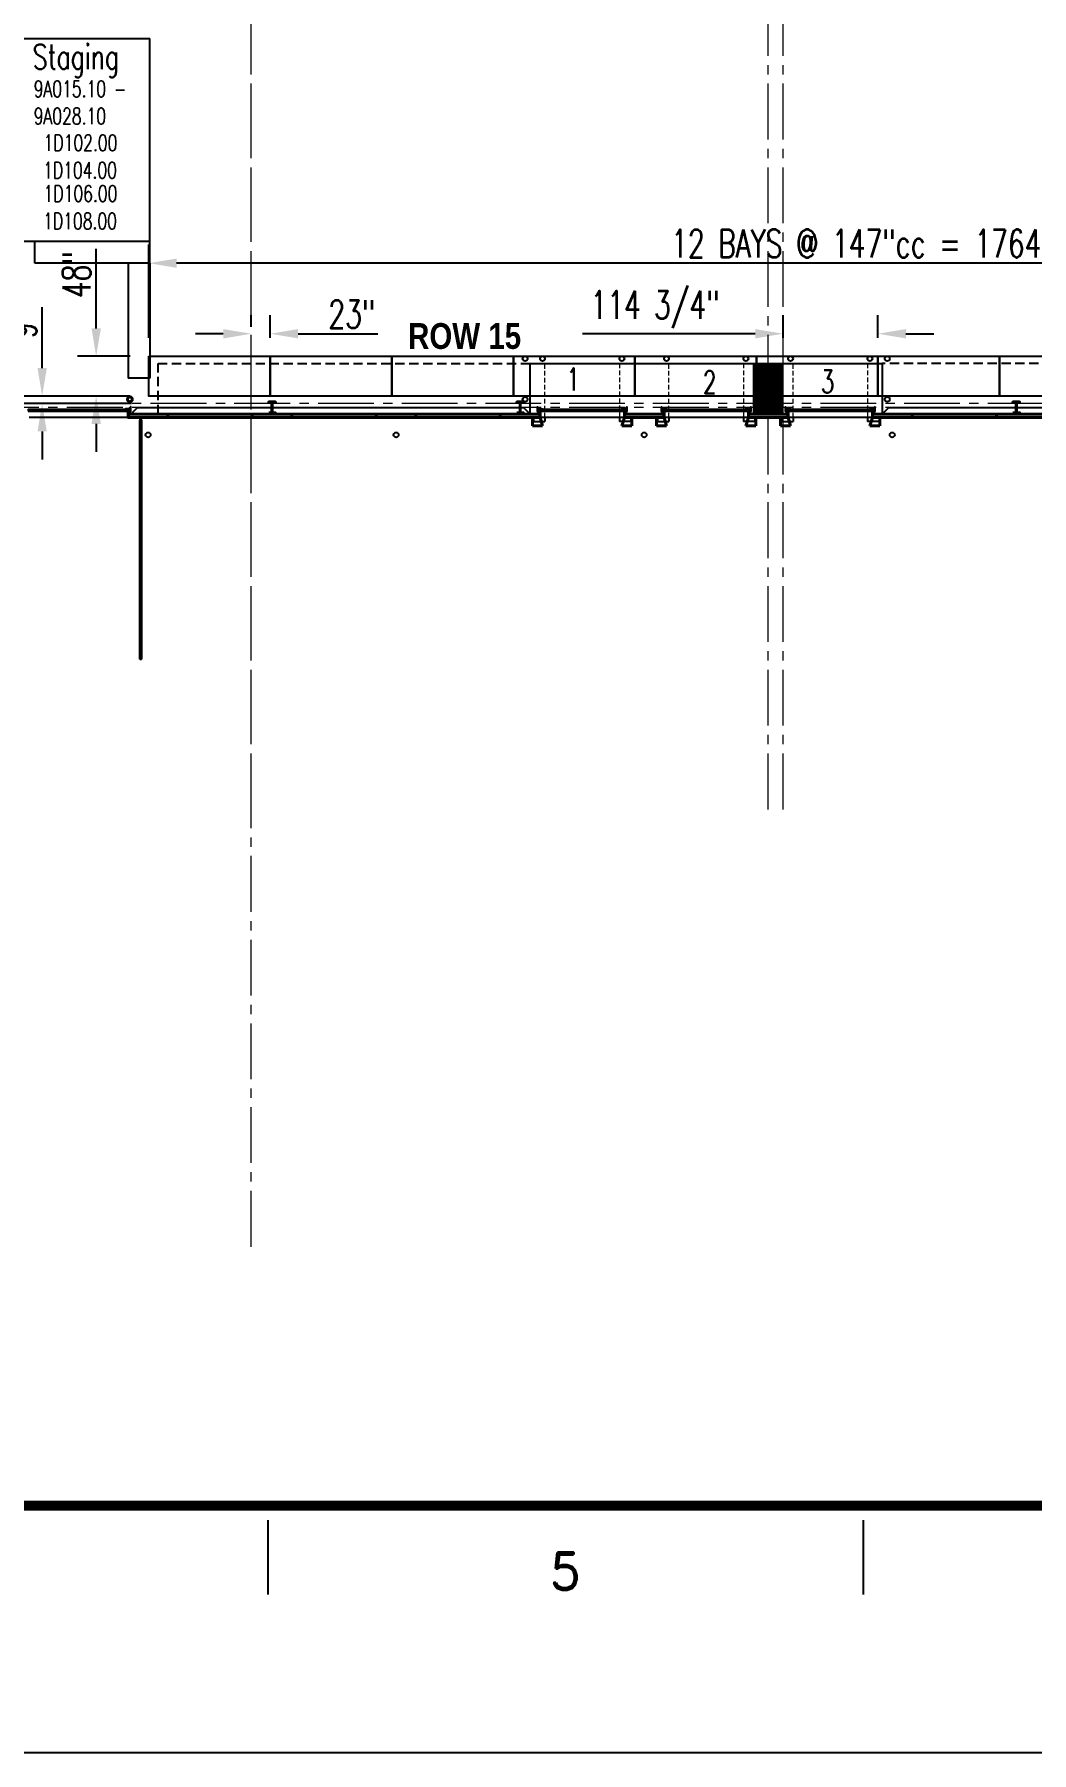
# Model space of a CAD drawing. Header units: inches. Extents: x -1028 to 37906, y -2339 to 19896.
# Drawn here: x 1683 to 2889, y -2339 to -262 of the extents above; entities that cross this region are included whole.
import ezdxf
from ezdxf.enums import TextEntityAlignment as Align

# ---------------------------------------------------------------- set-up
doc = ezdxf.new("R2010")
doc.units = ezdxf.units.IN
doc.header["$LTSCALE"] = 90
doc.header["$MEASUREMENT"] = 0
for name, pattern in [('CENTER2', [1.125, 0.75, -0.125, 0.125, -0.125]), ('HIDDEN2', [0.1875, 0.125, -0.0625]), ('X02461AFP1$0$HIDDEN4', [0.09375, 0.0625, -0.03125])]:
    doc.linetypes.add(name, pattern=pattern)
for name, color, linetype in [('BORD', 96, 'Continuous'), ('EXTRA', 35, 'Continuous'), ('FDIM', 2, 'Continuous'), ('RACKING', 5, 'Continuous'), ('TEXTL', 2, 'Continuous')]:
    doc.layers.add(name, color=color, linetype=linetype)
for name, color, linetype, lineweight in [('X02461AFP1$0$UBOLLARD', 2, 'Continuous', 25), ('X02461AFP1$0$UCB', 1, 'Continuous', 25), ('X02461AFP1$0$UCENTER', 9, 'CENTER2', 13), ('X02461AFP1$0$UCOLS', 6, 'Continuous', 40), ('X02461AFP1$0$UDK_HATCH', 9, 'Continuous', 13), ('X02461AFP1$0$UDKB', 2, 'Continuous', 25), ('X02461AFP1$0$UDKL', 2, 'Continuous', 25), ('X02461AFP1$0$UDKL-1', 9, 'X02461AFP1$0$HIDDEN4', 13), ('X02461AFP1$0$UDKS', 6, 'Continuous', 40), ('X02461AFP1$0$UDR', 1, 'Continuous', 25), ('X02461AFP1$0$UFLSL', 2, 'Continuous', 25), ('X02461AFP1$0$UFUT_DK', 4, 'HIDDEN2', 25), ('X02461AFP1$0$UGP1', 6, 'Continuous', 40), ('X02461AFP1$0$UHANDRAIL', 6, 'Continuous', 40), ('X02461AFP1$0$UKNOCKOUT', 7, 'HIDDEN2', 40), ('X02461AFP1$0$USTEEL', 6, 'Continuous', 40), ('X02461AFP1$0$UWI1', 6, 'Continuous', 40), ('X02461AFP1$0$UWTJ', 7, 'Continuous', 40)]:
    doc.layers.add(name, color=color, linetype=linetype, lineweight=lineweight)
doc.styles.add('2thirds', font='romans.shx', dxfattribs={"width": 0.7})
doc.styles.add('DCMARCH', font='stylu.ttf', dxfattribs={"width": 0.75, "oblique": 15})
doc.styles.add('Romand', font='romand.shx')
doc.styles.add('Simplex', font='simplex.shx')
doc.styles.add('TXT10', font='ROMANS', dxfattribs={"bigfont": 'SPECIAL'})
doc.dimstyles.new('2tfrac16', dxfattribs={"dimscale": 360, "dimtxt": 0.0938, "dimasz": 0.0938, "dimexe": 0.0625, "dimexo": 0.0625, "dimgap": 0.01, "dimtad": 1, "dimdec": 4, "dimzin": 1, "dimdsep": 46, "dimlunit": 5, "dimtxsty": '2thirds', "dimcen": 0.09, "dimclrd": 256, "dimclre": 256, "dimclrt": 256, "dimadec": 0, "dimazin": 0, "dimtfac": 0.75, "dimtdec": 4, "dimtofl": 0, "dimtmove": 0, "dimatfit": 0, "dimfxl": 1, "dimfrac": 2, "dimtolj": 1, "dimtzin": 0, "dimarcsym": 0})

# ---------------------------------------------------------------- blocks, each defined once
blk = doc.blocks.new('sbord_d')
at = {"layer": 'BORD'}
for p, q in [((8, -0.0625), (8, -0.3125)), ((10, -0.0625), (10, -0.3125))]:
    blk.add_line(p, q, dxfattribs=at)
at = {"layer": 'BORD', "const_width": 0.0313}
blk.add_lwpolyline([(-0.0156, -0.0156), (32.0156, -0.0156), (32.0156, 20.0156), (-0.0156, 20.0156)], close=True, dxfattribs=at)
at = {"layer": 'EXTRA'}
for points in [[(-0.3125, -0.8438), (32.3125, -0.8438), (32.3125, 20.8438), (-0.3125, 20.8438)], [(0, 0), (32, 0), (32, 20), (0, 20)]]:
    blk.add_lwpolyline(points, close=True, dxfattribs=at)
at = {"layer": 'BORD', "style": 'Romand'}
blk.add_text('5', height=0.125, dxfattribs=at).set_placement((9, -0.2344), align=Align.MIDDLE)
at = {"layer": 'TEXTL', "flags": 8}
for tag, height, style, p in [('TITLE1', 0.1562, 'Simplex', (30.2656, 2.776)), ('TITLE2', 0.1562, 'Simplex', (30.2656, 2.4427)), ('CHK', 0.0938, 'Simplex', (29.8281, 0.8828)), ('APP', 0.0938, 'Simplex', (30.7031, 0.8828)), ('JOB#', 0.125, 'Romand', (30.1198, 0.1328)), ('SHT', 0.125, 'Romand', (31.1927, 0.1328)), ('REV', 0.125, 'Romand', (31.7891, 0.1328))]:
    blk.add_attdef(tag, text='', height=height, dxfattribs=dict(at, style=style)).set_placement(p, align=Align.MIDDLE)
at = {"layer": 'TEXTL', "style": 'Simplex', "flags": 8}
for tag, height, p in [('CUSTOMER', 0.1562, (30.2656, 1.6968)), ('LOCATION', 0.125, (30.2656, 1.3635)), ('REVC', 0.0781, (20.2594, 0.9448)), ('CCHK', 0.0781, (27.2554, 0.9434)), ('REVB', 0.0781, (20.2594, 0.6948)), ('BCHK', 0.0781, (27.2554, 0.6834)), ('REVA', 0.0781, (20.2594, 0.4448)), ('ACHK', 0.0781, (27.2554, 0.4434))]:
    blk.add_attdef(tag, text='', height=height, dxfattribs=at).set_placement(p, align=Align.CENTER)
at = {"layer": 'TEXTL', "flags": 8}
for tag, p, height, style in [('REVCDESC', (20.6253, 0.9434), 0.0781, 'Simplex'), ('REVBDESC', (20.6253, 0.6834), 0.0781, 'Simplex'), ('REVADESC', (20.6253, 0.4434), 0.0781, 'Simplex'), ('DWG#', (30.0549, -0.5661), 0.0938, 'Romand')]:
    blk.add_attdef(tag, p, '', height=height, dxfattribs=dict(at, style=style))
at = {"layer": 'TEXTL', "style": 'DCMARCH', "oblique": 15, "width": 0.75, "flags": 8}
for tag, p in [('CBY', (26.7554, 0.9434)), ('BBY', (26.7554, 0.6834)), ('ABY', (26.7554, 0.4434))]:
    blk.add_attdef(tag, text='', height=0.0781, dxfattribs=at).set_placement(p, align=Align.CENTER)
at = {"layer": 'TEXTL', "style": 'Simplex', "flags": 8}
for tag, height, width, p, p2 in [('CAPP', 0.0781, 1.292308, (27.5883, 0.9437), (27.9633, 0.9437)), ('CDT', 0.0781, 1.866, (28.0712, 0.9434), (28.46, 0.9434)), ('SCALE', 0.0938, 1.702732, (31.2344, 0.8374), (31.9413, 0.8374)), ('BAPP', 0.0781, 1.292308, (27.5883, 0.6834), (27.9633, 0.6834)), ('BDT', 0.0781, 1.866, (28.0712, 0.6831), (28.46, 0.6831)), ('AAPP', 0.0781, 1.275949, (27.5881, 0.4434), (27.9631, 0.4434)), ('ADT', 0.0781, 1.833263, (28.0712, 0.4434), (28.46, 0.4434)), ('DATE', 0.0938, 2.134634, (28.6094, 0.4624), (29.3146, 0.4624)), ('CHKDT', 0.0938, 1.555556, (29.4844, 0.4624), (30.1719, 0.4624)), ('APPDT', 0.0938, 1.555556, (30.3594, 0.4624), (31.0469, 0.4624)), ('PLOT#', 0.0938, 8.555556, (31.2344, 0.4624), (31.9219, 0.4624))]:
    blk.add_attdef(tag, text='', height=height, dxfattribs=dict(at, width=width)).set_placement(p, p2, align=Align.FIT)
at = {"layer": 'TEXTL', "style": 'DCMARCH', "oblique": 15, "width": 0.75, "flags": 8}
blk.add_attdef('DRBY', (28.5931, 0.8208), '', height=0.125, dxfattribs=at)
blk = doc.blocks.new('BAY')
blk.add_lwpolyline([(1, 1), (1, 0), (0, 0), (0, 1)], close=True)
blk = doc.blocks.new('*D143')
at = {"layer": 'Defpoints', "color": 0}
for p in [(1821, -538.4), (1821, -651), (3585, -651)]:
    blk.add_point(p, dxfattribs=at)
at = {"layer": 'FDIM', "lineweight": -2}
for p, q in [((1821, -628.5), (1821, -515.9)), ((3585, -628.5), (3585, -515.9)), ((3551.2, -538.4), (1854.7, -538.4))]:
    blk.add_line(p, q, dxfattribs=at)
at = {"layer": 'FDIM'}
for points in [[(1854.7, -532.8), (1854.7, -544), (1821, -538.4)], [(3551.2, -532.8), (3551.2, -544), (3585, -538.4)]]:
    blk.add_solid(points, dxfattribs=at)
at = {"layer": 'FDIM', "insert": (2703, -514.7), "char_height": 33.768, "attachment_point": 5, "style": '2thirds'}
blk.add_mtext('\\A1;12 BAYS @ 147"cc = 1764"cc', dxfattribs=at)
blk = doc.blocks.new('*D144')
at = {"layer": 'Defpoints', "color": 0}
for p in [(1945, -638), (1968, -623.7), (1968, -651)]:
    blk.add_point(p, dxfattribs=at)
at = {"layer": 'FDIM', "lineweight": -2}
for p, q in [((1945, -615.5), (1945, -601.2)), ((1968, -628.5), (1968, -601.2)), ((1911.2, -623.7), (1877.4, -623.7)), ((2001.7, -623.7), (2097.9, -623.7))]:
    blk.add_line(p, q, dxfattribs=at)
at = {"layer": 'FDIM'}
for points in [[(1911.2, -618.1), (1911.2, -629.4), (1945, -623.7)], [(2001.7, -618.1), (2001.7, -629.4), (1968, -623.7)]]:
    blk.add_solid(points, dxfattribs=at)
at = {"layer": 'FDIM', "insert": (2066.7, -600), "char_height": 33.77, "attachment_point": 5, "style": '2thirds'}
blk.add_mtext('\\A1;23"', dxfattribs=at)
blk = doc.blocks.new('*D147')
at = {"layer": 'Defpoints', "color": 0}
for p in [(2588.2, -623.7), (2588.2, -651), (2703, -651)]:
    blk.add_point(p, dxfattribs=at)
at = {"layer": 'FDIM', "lineweight": -2}
for p, q in [((2588.2, -628.5), (2588.2, -601.2)), ((2703, -628.5), (2703, -601.2)), ((2554.5, -623.7), (2345.8, -623.7)), ((2736.7, -623.7), (2770.5, -623.7))]:
    blk.add_line(p, q, dxfattribs=at)
at = {"layer": 'FDIM'}
for points in [[(2554.5, -618.1), (2554.5, -629.4), (2588.2, -623.7)], [(2736.7, -618.1), (2736.7, -629.4), (2703, -623.7)]]:
    blk.add_solid(points, dxfattribs=at)
at = {"layer": 'FDIM', "insert": (2433.2, -594.4), "char_height": 33.768, "attachment_point": 5, "style": '2thirds'}
blk.add_mtext('\\A1;114 3/4"', dxfattribs=at)
blk = doc.blocks.new('*D148')
at = {"layer": 'Defpoints', "color": 0}
for p in [(1757.4, -651), (1821, -651), (1821, -699)]:
    blk.add_point(p, dxfattribs=at)
at = {"layer": 'FDIM', "lineweight": -2}
for p, q in [((1757.4, -617.3), (1757.4, -521.1)), ((1798.5, -651), (1734.9, -651)), ((1798.5, -699), (1734.9, -699)), ((1757.4, -732.8), (1757.4, -766.6))]:
    blk.add_line(p, q, dxfattribs=at)
at = {"layer": 'FDIM'}
for points in [[(1751.8, -617.3), (1763.1, -617.3), (1757.4, -651)], [(1751.8, -732.8), (1763.1, -732.8), (1757.4, -699)]]:
    blk.add_solid(points, dxfattribs=at)
at = {"layer": 'FDIM', "insert": (1733.7, -552.3), "char_height": 33.77, "attachment_point": 5, "rotation": 90, "style": '2thirds'}
blk.add_mtext('\\A1;48"', dxfattribs=at)
blk = doc.blocks.new('*D149')
at = {"layer": 'Defpoints', "color": 0}
for p in [(1692.1, -699), (1821, -699), (1822.7, -708)]:
    blk.add_point(p, dxfattribs=at)
at = {"layer": 'FDIM', "lineweight": -2}
for p, q in [((1692.1, -665.3), (1692.1, -591.6)), ((1798.5, -699), (1669.6, -699)), ((1800.2, -708), (1669.6, -708)), ((1692.1, -741.8), (1692.1, -775.6))]:
    blk.add_line(p, q, dxfattribs=at)
at = {"layer": 'FDIM'}
for points in [[(1686.5, -665.3), (1697.7, -665.3), (1692.1, -699)], [(1686.5, -741.8), (1697.7, -741.8), (1692.1, -708)]]:
    blk.add_solid(points, dxfattribs=at)
at = {"layer": 'FDIM', "insert": (1668.4, -611.6), "char_height": 33.77, "attachment_point": 5, "rotation": 90, "style": '2thirds'}
blk.add_mtext('\\A1;9"', dxfattribs=at)

msp = doc.modelspace()

# ---------------------------------------------------------------- hatches: boundary and pattern name
at = {"layer": 'X02461AFP1$0$UDK_HATCH'}
h = msp.add_hatch(dxfattribs=at)
h.set_pattern_fill('GRATE', color=256, scale=48, angle=90, style=0)
h.set_pattern_definition([(90, (6985.2585, -728.2704), (-1.5, 9e-17), []), (180, (6985.2585, -728.2704), (-7e-16, -6), [])])
h.paths.add_polyline_path([(2552.228024, -659.890452), (2552.228024, -713.020386), (2552.228024, -721.015309), (2588.228024, -721.015309), (2588.228024, -713.020386), (2588.228024, -659.890452)])

# ---------------------------------------------------------------- linework, layer by layer
at = {"color": 2}
for p, q in [((1660.21303, -266.875467), (1822.21303, -266.875467)), ((1822.21303, -512.352081), (1822.21303, -266.875467)), ((1683.21303, -512.352081), (1660.21303, -512.352081))]:
    msp.add_line(p, q, dxfattribs=at)
at = {"color": 1}
for p, q in [((1822.21303, -512.352081), (1683.21303, -512.352081)), ((1683.21303, -538.503118), (1683.21303, -512.352081)), ((1822.21303, -538.503118), (1822.21303, -512.352081)), ((1822.21303, -538.503118), (1683.21303, -538.503118)), ((1822.21303, -538.503118), (1796.061992, -538.503118)), ((1796.061992, -538.503118), (1796.061992, -677.503118)), ((1822.21303, -538.503118), (1822.21303, -677.503118)), ((1822.21303, -677.503118), (1796.061992, -677.503118))]:
    msp.add_line(p, q, dxfattribs=at)
at = {"layer": 'X02461AFP1$0$UBOLLARD'}
for centre in [(2276.214709, -653.890205), (2297.217701, -653.890205), (2393.217701, -653.890205), (2447.217701, -653.890205), (2543.219004, -653.890205), (2597.219004, -653.890205), (2693.219004, -653.890205), (2714.221995, -653.890205), (2276.214705, -703.015915), (2714.222, -703.015915), (1820.21785, -746.023309), (2120.21785, -746.023309), (2420.21785, -746.023309), (2720.21785, -746.023309)]:
    msp.add_circle(centre, 3, dxfattribs=at)
at = {"layer": 'X02461AFP1$0$UCB', "linetype": 'Continuous'}
for p, q in [((1799.234388, -721.014524), (1807.234185, -713.014728)), ((2282.217701, -721.014284), (2274.223563, -713.020146)), ((2708.216549, -721.014284), (2716.210636, -713.020196))]:
    msp.add_line(p, q, dxfattribs=at)
at = {"layer": 'X02461AFP1$0$UCB'}
for p, q in [((1807.228945, -713.019967), (2274.223563, -713.020146)), ((2716.210636, -713.020196), (3024.218856, -713.016104))]:
    msp.add_line(p, q, dxfattribs=at)
at = {"layer": 'X02461AFP1$0$UCENTER'}
for p, q in [((1944.978386, -1727.709065), (1944.978386, 4853.515788)), ((2570.228386, -1198.813599), (2570.228386, 4853.515788)), ((2588.228386, -1198.813599), (2588.228386, 4853.515788)), ((1944.978386, -1198.813599), (1944.978386, 1996.976874)), ((7358.264777, -708.015062), (1014.154905, -708.015062)), ((7358.264777, -713.014087), (1014.154905, -713.014087))]:
    msp.add_line(p, q, dxfattribs=at)
at = {"layer": 'X02461AFP1$0$UCOLS'}
for points in [[(1966.220534, -719.314087), (1966.220534, -719.844087), (1974.215534, -719.844087), (1974.215534, -719.314087), (1971.153034, -719.314087, -0.4142135624), (1970.370534, -718.531587), (1970.370534, -707.496587, -0.4142135624), (1971.153034, -706.714087), (1974.215534, -706.714087), (1974.215534, -706.184087), (1966.220534, -706.184087), (1966.220534, -706.714087), (1969.283034, -706.714087, -0.4142135624), (1970.065534, -707.496587), (1970.065534, -718.531587, -0.4142135624), (1969.283034, -719.314087)], [(2266.220534, -719.314087), (2266.220534, -719.844087), (2274.215534, -719.844087), (2274.215534, -719.314087), (2271.153034, -719.314087, -0.4142135624), (2270.370534, -718.531587), (2270.370534, -707.496587, -0.4142135624), (2271.153034, -706.714087), (2274.215534, -706.714087), (2274.215534, -706.184087), (2266.220534, -706.184087), (2266.220534, -706.714087), (2269.283034, -706.714087, -0.4142135624), (2270.065534, -707.496587), (2270.065534, -718.531587, -0.4142135624), (2269.283034, -719.314087)], [(2566.220534, -719.314087), (2566.220534, -719.844087), (2574.215534, -719.844087), (2574.215534, -719.314087), (2571.153034, -719.314087, -0.4142135624), (2570.370534, -718.531587), (2570.370534, -707.496587, -0.4142135624), (2571.153034, -706.714087), (2574.215534, -706.714087), (2574.215534, -706.184087), (2566.220534, -706.184087), (2566.220534, -706.714087), (2569.283034, -706.714087, -0.4142135624), (2570.065534, -707.496587), (2570.065534, -718.531587, -0.4142135624), (2569.283034, -719.314087)], [(2866.220534, -719.314087), (2866.220534, -719.844087), (2874.215534, -719.844087), (2874.215534, -719.314087), (2871.153034, -719.314087, -0.4142135624), (2870.370534, -718.531587), (2870.370534, -707.496587, -0.4142135624), (2871.153034, -706.714087), (2874.215534, -706.714087), (2874.215534, -706.184087), (2866.220534, -706.184087), (2866.220534, -706.714087), (2869.283034, -706.714087, -0.4142135624), (2870.065534, -707.496587), (2870.065534, -718.531587, -0.4142135624), (2869.283034, -719.314087)]]:
    msp.add_lwpolyline(points, format="xyb", close=True, dxfattribs=at)
at = {"layer": 'X02461AFP1$0$UDK_HATCH'}
msp.add_lwpolyline([(2552.228024, -659.890452), (2552.228024, -713.020386), (2552.228024, -713.020386), (2552.228024, -721.015309), (2588.228024, -721.015309), (2588.228024, -713.020386), (2588.228024, -713.020386), (2588.228024, -659.890452)], close=True, dxfattribs=at)
at = {"layer": 'X02461AFP1$0$UDKB'}
for p, q in [((2286.220312, -725.015462), (2286.220312, -729.765462)), ((2300.220312, -725.015462), (2300.220312, -729.765462)), ((2390.220312, -725.015462), (2390.220312, -729.765462)), ((2404.220312, -725.015462), (2404.220312, -729.765462)), ((2436.220312, -725.015462), (2436.220312, -729.765462)), ((2450.220312, -725.015462), (2450.220312, -729.765462)), ((2540.220312, -725.015462), (2540.220312, -729.765462)), ((2554.220312, -725.015462), (2554.220312, -729.765462)), ((2586.220312, -725.015462), (2586.220312, -729.765462)), ((2600.220312, -725.015462), (2600.220312, -729.765462)), ((2690.220312, -725.015462), (2690.220312, -729.765462)), ((2704.220312, -725.015462), (2704.220312, -729.765462)), ((2286.220312, -729.765462), (2300.220312, -729.765462)), ((2404.220312, -729.765462), (2390.220312, -729.765462)), ((2436.220312, -729.765462), (2450.220312, -729.765462)), ((2554.220312, -729.765462), (2540.220312, -729.765462)), ((2586.220312, -729.765462), (2600.220312, -729.765462)), ((2704.220312, -729.765462), (2690.220312, -729.765462))]:
    msp.add_line(p, q, dxfattribs=at)
at = {"layer": 'X02461AFP1$0$UDKL'}
for p, q in [((2282.217701, -721.014284), (2282.217701, -659.890205)), ((2282.217701, -659.890205), (2708.219004, -659.890205)), ((2708.219004, -659.890205), (2708.216549, -721.014284))]:
    msp.add_line(p, q, dxfattribs=at)
at = {"layer": 'X02461AFP1$0$UDKL-1'}
for p, q in [((2300.217701, -725.015205), (2300.217701, -659.890205)), ((2390.217701, -659.890205), (2390.217701, -725.015205)), ((2450.217701, -725.015205), (2450.217701, -659.890205)), ((2540.217701, -659.890205), (2540.217701, -725.015205)), ((2600.217701, -725.015205), (2600.217701, -659.890205)), ((2690.217701, -659.890205), (2690.217701, -725.015205))]:
    msp.add_line(p, q, dxfattribs=at)
at = {"layer": 'X02461AFP1$0$UDKS'}
for p, q in [((2285.217696, -725.015462), (2285.217696, -735.015462)), ((2294.217696, -725.015462), (2297.217696, -735.015462)), ((2396.222928, -725.015462), (2393.222928, -735.015462)), ((2405.222928, -725.015462), (2405.222928, -735.015462)), ((2435.217696, -725.015462), (2435.217696, -735.015462)), ((2444.217696, -725.015462), (2447.217696, -735.015462)), ((2546.222928, -725.015462), (2543.222928, -735.015462)), ((2555.222928, -725.015462), (2555.222928, -735.015462)), ((2585.217696, -725.015462), (2585.217696, -735.015462)), ((2594.217696, -725.015462), (2597.217696, -735.015462)), ((2696.222928, -725.015462), (2693.222928, -735.015462)), ((2705.222929, -725.015703), (2705.222929, -735.015703)), ((2285.217696, -735.015462), (2297.217696, -735.015462)), ((2405.222928, -735.015462), (2393.222928, -735.015462)), ((2435.217696, -735.015462), (2447.217696, -735.015462)), ((2555.222928, -735.015462), (2543.222928, -735.015462)), ((2585.217696, -735.015462), (2597.217696, -735.015462)), ((2705.222929, -735.015703), (2693.222929, -735.015703))]:
    msp.add_line(p, q, dxfattribs=at)
at = {"layer": 'X02461AFP1$0$UDR'}
for points in [[(1675.373872, -717.448827), (1797.082835, -717.448827), (1797.082835, -715.448827), (1675.373872, -715.448827)], [(1796.323504, -717.764722), (1799.234496, -717.764722), (1799.234496, -711.996422), (1799.123752, -711.996422), (1799.123752, -717.639097), (1796.323504, -717.639097)], [(1796.706142, -715.15843), (1798.064568, -715.15843), (1798.064568, -716.031924), (1798.94271, -716.031924), (1798.94271, -713.698686), (1798.064568, -713.698686), (1798.064568, -714.73968), (1796.706142, -714.73968)], [(2294.122591, -717.765462), (2291.211599, -717.765462), (2291.211599, -711.997161), (2291.322343, -711.997161), (2291.322343, -717.639837), (2294.122591, -717.639837)], [(2293.739953, -715.15917), (2292.381527, -715.15917), (2292.381527, -716.032664), (2291.503385, -716.032664), (2291.503385, -713.699426), (2292.381527, -713.699426), (2292.381527, -714.74042), (2293.739953, -714.74042)], [(2293.36326, -717.449566), (2397.077364, -717.449566), (2397.077364, -715.449566), (2293.36326, -715.449566)], [(2396.318032, -717.765462), (2399.229025, -717.765462), (2399.229025, -711.997161), (2399.11828, -711.997161), (2399.11828, -717.639837), (2396.318032, -717.639837)], [(2396.70067, -715.15917), (2398.059096, -715.15917), (2398.059096, -716.032664), (2398.937238, -716.032664), (2398.937238, -713.699426), (2398.059096, -713.699426), (2398.059096, -714.74042), (2396.70067, -714.74042)], [(2444.122591, -717.765462), (2441.211599, -717.765462), (2441.211599, -711.997161), (2441.322343, -711.997161), (2441.322343, -717.639837), (2444.122591, -717.639837)], [(2443.739953, -715.15917), (2442.381527, -715.15917), (2442.381527, -716.032664), (2441.503385, -716.032664), (2441.503385, -713.699426), (2442.381527, -713.699426), (2442.381527, -714.74042), (2443.739953, -714.74042)], [(2443.36326, -717.449566), (2547.077364, -717.449566), (2547.077364, -715.449566), (2443.36326, -715.449566)], [(2546.318032, -717.765462), (2549.229025, -717.765462), (2549.229025, -711.997161), (2549.11828, -711.997161), (2549.11828, -717.639837), (2546.318032, -717.639837)], [(2546.70067, -715.15917), (2548.059096, -715.15917), (2548.059096, -716.032664), (2548.937238, -716.032664), (2548.937238, -713.699426), (2548.059096, -713.699426), (2548.059096, -714.74042), (2546.70067, -714.74042)], [(2594.122591, -717.765462), (2591.211599, -717.765462), (2591.211599, -711.997161), (2591.322343, -711.997161), (2591.322343, -717.639837), (2594.122591, -717.639837)], [(2593.739953, -715.15917), (2592.381527, -715.15917), (2592.381527, -716.032664), (2591.503385, -716.032664), (2591.503385, -713.699426), (2592.381527, -713.699426), (2592.381527, -714.74042), (2593.739953, -714.74042)], [(2593.36326, -717.449566), (2697.077364, -717.449566), (2697.077364, -715.449566), (2593.36326, -715.449566)], [(2696.318032, -717.765462), (2699.229025, -717.765462), (2699.229025, -711.997161), (2699.11828, -711.997161), (2699.11828, -717.639837), (2696.318032, -717.639837)], [(2696.70067, -715.15917), (2698.059096, -715.15917), (2698.059096, -716.032664), (2698.937238, -716.032664), (2698.937238, -713.699426), (2698.059096, -713.699426), (2698.059096, -714.74042), (2696.70067, -714.74042)]]:
    msp.add_lwpolyline(points, close=True, dxfattribs=at)
for points in [[(1796.706142, -715.448827), (1796.706142, -714.532836), (1792.941248, -714.532836), (1792.941248, -715.448827)], [(1797.831754, -714.126946), (1797.831754, -713.301339), (1799.109496, -713.301339), (1799.109496, -716.316339), (1797.831754, -716.316339), (1797.831754, -715.360592)], [(1798.064568, -715.15843), (1798.064568, -714.73968)], [(2292.614341, -714.127686), (2292.614341, -713.302079), (2291.336599, -713.302079), (2291.336599, -716.317079), (2292.614341, -716.317079), (2292.614341, -715.361332)], [(2292.381527, -715.15917), (2292.381527, -714.74042)], [(2293.739953, -715.449566), (2293.739953, -714.533576), (2297.504847, -714.533576), (2297.504847, -715.449566)], [(2396.70067, -715.449566), (2396.70067, -714.533576), (2392.935776, -714.533576), (2392.935776, -715.449566)], [(2397.826282, -714.127686), (2397.826282, -713.302079), (2399.104025, -713.302079), (2399.104025, -716.317079), (2397.826282, -716.317079), (2397.826282, -715.361332)], [(2398.059096, -715.15917), (2398.059096, -714.74042)], [(2442.614341, -714.127686), (2442.614341, -713.302079), (2441.336599, -713.302079), (2441.336599, -716.317079), (2442.614341, -716.317079), (2442.614341, -715.361332)], [(2442.381527, -715.15917), (2442.381527, -714.74042)], [(2443.739953, -715.449566), (2443.739953, -714.533576), (2447.504847, -714.533576), (2447.504847, -715.449566)], [(2546.70067, -715.449566), (2546.70067, -714.533576), (2542.935776, -714.533576), (2542.935776, -715.449566)], [(2547.826282, -714.127686), (2547.826282, -713.302079), (2549.104025, -713.302079), (2549.104025, -716.317079), (2547.826282, -716.317079), (2547.826282, -715.361332)], [(2548.059096, -715.15917), (2548.059096, -714.74042)], [(2592.614341, -714.127686), (2592.614341, -713.302079), (2591.336599, -713.302079), (2591.336599, -716.317079), (2592.614341, -716.317079), (2592.614341, -715.361332)], [(2592.381527, -715.15917), (2592.381527, -714.74042)], [(2593.739953, -715.449566), (2593.739953, -714.533576), (2597.504847, -714.533576), (2597.504847, -715.449566)], [(2696.70067, -715.449566), (2696.70067, -714.533576), (2692.935776, -714.533576), (2692.935776, -715.449566)], [(2697.826282, -714.127686), (2697.826282, -713.302079), (2699.104025, -713.302079), (2699.104025, -716.317079), (2697.826282, -716.317079), (2697.826282, -715.361332)], [(2698.059096, -715.15917), (2698.059096, -714.74042)]]:
    msp.add_lwpolyline(points, dxfattribs=at)
at = {"layer": 'X02461AFP1$0$UFLSL'}
for p, q in [((1796.228386, -725.014454), (1676.228386, -725.014454)), ((2396.222928, -725.015462), (2294.217696, -725.015462)), ((2546.222928, -725.015462), (2444.217696, -725.015462)), ((2696.220312, -725.015462), (2594.21508, -725.015462))]:
    msp.add_line(p, q, dxfattribs=at)
at = {"layer": 'X02461AFP1$0$UFUT_DK'}
for p, q in [((1832.217702, -659.889975), (2282.217701, -659.889975)), ((1832.217702, -721.014661), (1832.217702, -659.889975)), ((3032.218034, -659.889975), (2708.222923, -659.889975))]:
    msp.add_line(p, q, dxfattribs=at)
at = {"layer": 'X02461AFP1$0$UGP1'}
msp.add_circle((1798.223167, -703.015718), 3, dxfattribs=at)
at = {"layer": 'X02461AFP1$0$UHANDRAIL'}
for p, q in [((1810.478386, -1016.270422), (1810.478386, -728.753597)), ((1811.978386, -1016.266145), (1811.978386, -728.753597))]:
    msp.add_line(p, q, dxfattribs=at)
for centre, start, end in [((1811.228386, -728.753597), 0, 180), ((1811.228374, -1016.266145), 180, 270.000465715), ((1811.228386, -1016.266145), 269.999534285, 0)]:
    msp.add_arc(centre, 0.75, start, end, dxfattribs=at)
at = {"layer": 'X02461AFP1$0$UKNOCKOUT'}
for p, q in [((1844.217696, -725.014935), (1844.217702, -721.014661)), ((1946.217696, -725.015085), (1946.217702, -721.014811)), ((1994.217696, -725.014935), (1994.217702, -721.014661)), ((2096.217696, -725.015085), (2096.217702, -721.014811)), ((2144.217696, -725.014935), (2144.217702, -721.014661)), ((2246.217696, -725.015085), (2246.217702, -721.014811)), ((2744.217951, -725.015775), (2744.217957, -721.015501)), ((2846.217951, -725.015924), (2846.217957, -721.01565))]:
    msp.add_line(p, q, dxfattribs=at)
at = {"layer": 'X02461AFP1$0$USTEEL'}
for points in [[(1796.449413, -724.072482, 0.366629364), (1796.823639, -724.51424), (1798.125388, -724.731198, -0.2463743815), (1798.499613, -725.014669), (1798.499613, -725.014669), (1796.228313, -725.014669), (1796.228304, -717.764617), (1798.499604, -717.764617), (1798.499604, -717.764617, -0.2463743815), (1798.125378, -718.048088), (1796.823629, -718.265046, 0.366629364), (1796.449404, -718.706805)], [(2293.996596, -724.073274, -0.366629364), (2293.62237, -724.515032), (2292.320621, -724.731991, 0.2463743815), (2291.946396, -725.015462), (2291.946396, -725.015462), (2294.217696, -725.015462), (2294.217696, -717.765462), (2291.946396, -717.765462), (2291.946396, -717.765462, 0.2463743815), (2292.320621, -718.048932), (2293.62237, -718.265891, -0.366629364), (2293.996596, -718.707649)], [(2396.438796, -724.073274, 0.366629364), (2396.813021, -724.515032), (2398.11477, -724.731991, -0.2463743815), (2398.488996, -725.015462), (2398.488996, -725.015462), (2396.217696, -725.015462), (2396.217696, -717.765462), (2398.488996, -717.765462), (2398.488996, -717.765462, -0.2463743815), (2398.11477, -718.048932), (2396.813021, -718.265891, 0.366629364), (2396.438796, -718.707649)], [(2443.996596, -724.073274, -0.366629364), (2443.62237, -724.515032), (2442.320621, -724.731991, 0.2463743815), (2441.946396, -725.015462), (2441.946396, -725.015462), (2444.217696, -725.015462), (2444.217696, -717.765462), (2441.946396, -717.765462), (2441.946396, -717.765462, 0.2463743815), (2442.320621, -718.048932), (2443.62237, -718.265891, -0.366629364), (2443.996596, -718.707649)], [(2546.438796, -724.073274, 0.366629364), (2546.813021, -724.515032), (2548.11477, -724.731991, -0.2463743815), (2548.488996, -725.015462), (2548.488996, -725.015462), (2546.217696, -725.015462), (2546.217696, -717.765462), (2548.488996, -717.765462), (2548.488996, -717.765462, -0.2463743815), (2548.11477, -718.048932), (2546.813021, -718.265891, 0.366629364), (2546.438796, -718.707649)], [(2593.996596, -724.073274, -0.366629364), (2593.62237, -724.515032), (2592.320621, -724.731991, 0.2463743815), (2591.946396, -725.015462), (2591.946396, -725.015462), (2594.217696, -725.015462), (2594.217696, -717.765462), (2591.946396, -717.765462), (2591.946396, -717.765462, 0.2463743815), (2592.320621, -718.048932), (2593.62237, -718.265891, -0.366629364), (2593.996596, -718.707649)], [(2696.438796, -724.073274, 0.366629364), (2696.813021, -724.515032), (2698.11477, -724.731991, -0.2463743815), (2698.488996, -725.015462), (2698.488996, -725.015462), (2696.217696, -725.015462), (2696.217696, -717.765462), (2698.488996, -717.765462), (2698.488996, -717.765462, -0.2463743815), (2698.11477, -718.048932), (2696.813021, -718.265891, 0.366629364), (2696.438796, -718.707649)]]:
    msp.add_lwpolyline(points, format="xyb", close=True, dxfattribs=at)
at = {"layer": 'X02461AFP1$0$UWI1'}
for p, q in [((1796.228308, -721.014451), (1796.228308, -725.014654)), ((1796.228313, -721.014087), (2294.217696, -721.014284)), ((1796.22838, -725.014656), (1796.228386, -721.014382)), ((1796.228386, -725.014087), (2294.217696, -725.014284)), ((2294.217696, -721.015192), (2294.217696, -725.015462)), ((2396.217696, -721.014284), (2444.217696, -721.014284)), ((2396.217696, -725.014284), (2444.217696, -725.014284)), ((2546.217696, -721.014284), (2594.217696, -721.014284)), ((2546.217696, -721.015192), (2546.222928, -725.015462)), ((2546.217696, -725.014284), (2594.217696, -725.014284)), ((2594.217696, -721.015192), (2594.217696, -725.015462)), ((2696.217696, -721.014284), (3044.218037, -721.014089)), ((2696.217696, -721.015192), (2696.222928, -725.015462)), ((2696.217696, -725.014284), (3044.218034, -725.014087))]:
    msp.add_line(p, q, dxfattribs=at)
at = {"layer": 'X02461AFP1$0$UWTJ'}
msp.add_line((2396.222928, -717.765462), (2396.222928, -725.015462), dxfattribs=at)

# ---------------------------------------------------------------- block references
at = {"layer": 'FDIM', "xscale": 360, "yscale": 360, "zscale": 360}
msp.add_blockref('sbord_d', (-915.03317, -2035.729274), dxfattribs=at)
at = {"layer": 'RACKING', "xscale": 48, "yscale": 147, "zscale": 48, "rotation": 90}
for p in [(1967.97816, -699.018727), (2114.97816, -699.018727), (2261.97816, -699.018727), (2408.97816, -699.018727), (2555.97816, -699.018727), (2702.97816, -699.018727), (2849.97816, -699.018727), (2996.97816, -699.018727)]:
    msp.add_blockref('BAY', p, dxfattribs=at)

# ---------------------------------------------------------------- texts
at = {"style": '2thirds', "width": 0.7}
for s, p in [('1D102.00', (1693.850242, -402.690002)), ('1D104.00', (1693.319977, -435.915575)), ('1D106.00', (1693.850242, -464.051947)), ('1D108.00', (1693.319977, -497.277521))]:
    msp.add_text(s, height=19.6975909, dxfattribs=at).set_placement(p)
for s, p in [('1', (2326.293935, -692.526669)), ('2', (2491.368636, -695.918693)), ('3', (2634.029655, -695.112035))]:
    msp.add_text(s, height=27.161334, rotation=0.426522856, dxfattribs=at).set_placement(p)
at = {"attachment_point": 1}
for s, insert, char_height, width, style in [('Staging', (1680.731003, -273.794009), 30, 419.79251486, '2thirds'), ('9A015.10 -\\P9A028.10', (1681.909936, -317.822092), 19.6975909, 127.87473734, '2thirds'), ('{\\fArial Narrow|b1|i0|c0|p34;ROW 15}', (2134.664549, -610.885962), 31.13403966, 165.16991252, 'TXT10')]:
    msp.add_mtext(s, dxfattribs=dict(at, insert=insert, char_height=char_height, width=width, style=style))

# ---------------------------------------------------------------- dimensions: what is measured, and where the dimension line sits
at = {"layer": 'FDIM'}
dim = msp.add_linear_dim(base=(1820.97816, -538.413069), p1=(3584.97816, -651.018727), p2=(1820.97816, -651.018727), text='12 BAYS @ 147"cc = <>cc', dimstyle='2tfrac16', override={"dimpost": '"'}, dxfattribs=at)
dim.commit()
dim.dimension.update_dxf_attribs({"geometry": '*D143', "text_midpoint": (2702.97816, -514.713069)})
for base, p1, p2, picture, middle in [((1757.426154, -651.018727), (1820.97816, -699.018727), (1820.97816, -651.018727), '*D148', (1733.726154, -552.305527)), ((1692.118562, -699.018727), (1822.733719, -708.015062), (1820.97816, -699.018727), '*D149', (1668.418562, -611.561527))]:
    dim = msp.add_linear_dim(base=base, p1=p1, p2=p2, angle=90, dimstyle='2tfrac16', override={"dimpost": '"'}, dxfattribs=at)
    dim.commit()
    dim.dimension.update_dxf_attribs({"geometry": picture, "text_midpoint": middle})
for base, p1, p2, picture, middle in [((2588.228386, -623.736642), (2702.97816, -651.018727), (2588.228386, -651.018727), '*D147', (2433.235186, -594.408642)), ((1967.97816, -623.736642), (1944.978386, -637.957241), (1967.97816, -651.018727), '*D144', (2066.69136, -600.036642))]:
    dim = msp.add_linear_dim(base=base, p1=p1, p2=p2, dimstyle='2tfrac16', override={"dimpost": '"'}, dxfattribs=at)
    dim.commit()
    dim.dimension.update_dxf_attribs({"geometry": picture, "text_midpoint": middle})

doc.saveas('drawing.dxf')
